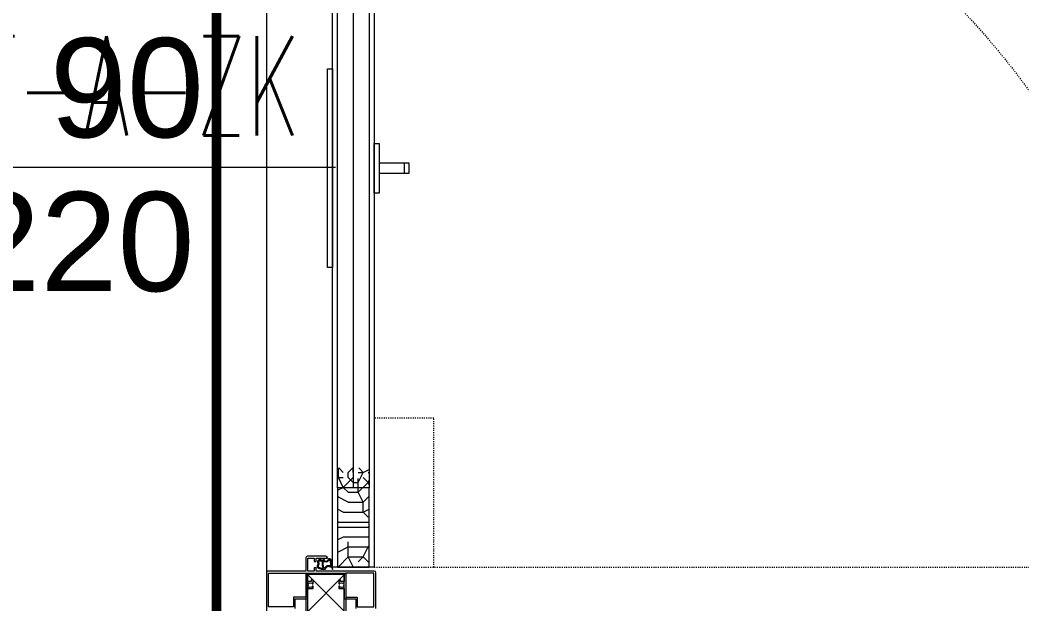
# Model space of a CAD drawing. Extents: x -1439 to 23780, y -1362 to 4476.
# Drawn here: x 1492.7 to 1593.6, y 501.9 to 560.7 of the extents above; entities that cross this region are included whole.
import ezdxf
from ezdxf.enums import TextEntityAlignment as Align

# ---------------------------------------------------------------- set-up
doc = ezdxf.new("R2010")
doc.units = 0
doc.header["$MEASUREMENT"] = 0
doc.linetypes.add('Audi$0$DOT2', pattern=[0.125, 0, -0.125])
doc.linetypes.add('Audi$0$HIDDEN2', pattern=[4.7624999999999975, 3.174999999999998, -1.587499999999999])
doc.layers.get('0').update_dxf_attribs({"color": 9, "lineweight": 9})
for name, color, linetype, lineweight in [('Audi$0$06C', 8, 'Continuous', 9), ('Audi$0$09', 8, 'Continuous', 9), ('Audi$0$10', 8, 'Continuous', 9), ('Audi$0$12', 8, 'Continuous', 9), ('Audi$0$20', 8, 'Audi$0$DOT2', 9), ('Audi$0$21', 8, 'Continuous', 9), ('Audi$0$22', 8, 'Continuous', 9), ('Audi$0$33', 8, 'Audi$0$BATTING', 9), ('Audi$0$35', 8, 'Continuous', 9), ('E-YAZI', 7, 'Continuous', 30)]:
    doc.layers.add(name, color=color, linetype=linetype, lineweight=lineweight)
doc.styles.add('Audi$0$Arial', font='arial.ttf', dxfattribs={"height": 2.5})
doc.styles.add('E-YAZI', font='txttw.shx')
doc.linetypes.add('Audi$0$BATTING', pattern='A,0.0001,-0.1,[134,ltypeshp.shx,S=0.1,R=0,X=-0.1,Y=0],-0.2,[134,ltypeshp.shx,S=0.1,R=180,X=0.1,Y=0],-0.1', length=0.4001000000000002)

# ---------------------------------------------------------------- blocks, each defined once
blk = doc.blocks.new('Audi$0$0_doorno')
blk.add_lwpolyline([(4.499999999999829, 5.684e-13), (12.49999999999983, 5.684e-13)])
blk.add_ellipse((-0.8905500000001325, 5.684e-13), major_axis=(-5.390550000000001, 0), ratio=0.6666666666666666)
at = {"style": 'Audi$0$Arial'}
blk.add_attdef('YUKSEKLIK', text='', height=2, dxfattribs=at).set_placement((4.999999999999821, 12.30000000000063), align=Align.TOP_LEFT)
blk.add_attdef('KAPINO', text='', height=2, dxfattribs=at).set_placement((-1.705e-13, 5.684e-13), align=Align.MIDDLE)
blk.add_attdef('GENISLIK', text='', height=2, dxfattribs=at).set_placement((4.999999999999823, -3.789358799453337), align=Align.BOTTOM_LEFT)
blk = doc.blocks.new('Audi$0$p-korkasa_40x40')
at = {"layer": 'Audi$0$10'}
for points in [[(-2, -2), (-2, -2, 4.557571570274368), (-2, -2), (2, -2.000000000000454, 6.895317174706505), (2, -2.000000000000454), (2, -2.000000000000454), (2, 2.000000000000454), (-2, 2), (-2, -2)], [(-1.85000000000582, -1.85000000000582), (-1.85000000000582, 1.85000000000582), (1.85000000000582, 1.85000000000582), (1.85000000000582, -1.85000000000582), (-1.85000000000582, -1.85000000000582, -4.556434831823175), (-1.85000000000582, -1.85000000000582)]]:
    blk.add_lwpolyline(points, format="xyb", close=True, dxfattribs=at)
for points in [[(2, -2.000000000000454), (-2, 2)], [(2, 2.000000000000454), (-2, -1.96874570933869)]]:
    blk.add_lwpolyline(points, dxfattribs=at)
blk = doc.blocks.new('Audi$0$p-kapı')
at = {"layer": 'Audi$0$09'}
h = blk.add_hatch(dxfattribs=at)
h.set_pattern_fill('LOGEND', color=256, scale=10, style=0)
h.set_pattern_definition([(360, (-1595.241908694795, -1979.639528495034), (9.999999999999996, -10), [3, -7]), (360, (-1595.241908694795, -1980.139528495034), (9.999999999999996, -10), [3, -7]), (360, (-1594.741908694795, -1981.139528495034), (9.999999999999996, -10), [2, -8]), (360, (-1594.241908694796, -1982.139528495034), (9.999999999999996, -10), [1.5, -8.5]), (360, (-1594.241908694796, -1983.139528495034), (9.999999999999996, -10), [1, -9]), (360, (-1596.741908694796, -1984.139528495034), (9.999999999999996, -10), [0.5, -2.5, 0.5, -6.5]), (360, (-1595.241908694795, -1984.639528495034), (9.999999999999996, -10), [0.5, -4, 1.5, -4]), (360, (-1593.241908694795, -1985.139528495034), (9.999999999999996, -10), [0.5, -0.5, 0.5, -8.5]), (360, (-1593.741908694795, -1985.639528495034), (9.999999999999996, -10), [0.5, -9.5]), (360, (-1594.241908694796, -1986.639528495034), (9.999999999999996, -10), [1.5, -8.5]), (360, (-1594.241908694796, -1987.639528495034), (9.999999999999996, -10), [2, -8]), (360, (-1594.741908694795, -1988.639528495034), (9.999999999999996, -10), [2.5, -3, 0.5, -4]), (270, (-1598.741908694796, -1982.639528495034), (-10, -9.999999999999996), [0.5, -1, 2.5, -6]), (270, (-1598.241908694796, -1983.639528495034), (-10, -9.999999999999996), [0.5, -0.5, 1.5, -7.5]), (270, (-1597.741908694796, -1987.639528495034), (-10, -9.999999999999996), [1, -9]), (270, (-1597.241908694796, -1983.639528495034), (-10, -9.999999999999996), [2, -3, 0.5, -4.5]), (270, (-1596.741908694796, -1989.139528495034), (-10, -9.999999999999996), [0.5, -9.5]), (270, (-1596.241908694796, -1984.139528495034), (-10, -9.999999999999996), [1.5, -8.5]), (270, (-1595.241908694795, -1984.639528495034), (-10, -9.999999999999996), [1, -9]), (270, (-1594.241908694796, -1984.639528495034), (-10, -9.999999999999996), [0.5, -1.5, 1.5, -6.5]), (270, (-1593.741908694795, -1985.139528495034), (-10, -9.999999999999996), [0.5, -9.5]), (270, (-1593.241908694795, -1983.139528495034), (-10, -9.999999999999996), [1.399999999999999, -8.6]), (270, (-1592.741908694796, -1981.139528495034), (-10, -9.999999999999996), [1, -9]), (270, (-1591.741908694795, -1985.139528495034), (-10, -9.999999999999996), [0.5, -9.5]), (270, (-1590.741908694796, -1984.639528495034), (-10, -9.999999999999996), [1.5, -8.5]), (270, (-1589.741908694796, -1984.639528495034), (-10, -9.999999999999996), [1.5, -8.5]), (314.9999999999999, (-1591.241908694796, -1980.639528495034), (-3.3e-15, -10.00000000019025), [0.7071000000000001, -0.7071000000000001, 0.7071000000000001, -12.02083562]), (314.9999999999999, (-1593.241908694795, -1983.139528495034), (-3.3e-15, -10.00000000019025), [1.414199999999999, -12.72793562]), (314.9999999999999, (-1597.241908694796, -1988.139528495034), (-3.3e-15, -10.00000000019025), [1.414199999999999, -12.72793562]), (314.9999999999999, (-1595.241908694795, -1985.639528495034), (-3.3e-15, -10.00000000019025), [1.414199999999999, -12.72793562]), (314.9999999999999, (-1594.741908694795, -1983.639528495034), (-3.3e-15, -10.00000000019025), [1.414199999999999, -12.72793562]), (314.9999999999999, (-1591.741908694795, -1981.639528495034), (-3.3e-15, -10.00000000019025), [1.414199999999999, -12.72793562]), (314.9999999999999, (-1592.741908694796, -1982.139528495034), (-3.3e-15, -10.00000000019025), [2.121319999999998, -12.02081562]), (314.9999999999999, (-1595.741908694796, -1986.639528495034), (-3.3e-15, -10.00000000019025), [0.7071000000000001, -13.43503562]), (314.9999999999999, (-1596.241908694796, -1987.639528495034), (-3.3e-15, -10.00000000019025), [0.7071000000000001, -13.43503562]), (314.9999999999999, (-1592.241908694796, -1987.639528495034), (-3.3e-15, -10.00000000019025), [0.7071000000000001, -13.43503562]), (314.9999999999999, (-1596.241908694796, -1982.639528495034), (-3.3e-15, -10.00000000019025), [0.7071000000000001, -13.43503562]), (314.9999999999999, (-1590.741908694796, -1986.139528495034), (-3.3e-15, -10.00000000019025), [0.7071000000000001, -13.43503562]), (314.9999999999999, (-1594.241908694796, -1985.139528495034), (-3.3e-15, -10.00000000019025), [0.7071000000000001, -13.43503562]), (314.9999999999999, (-1593.241908694795, -1986.139528495034), (-3.3e-15, -10.00000000019025), [0.7071000000000001, -13.43503562]), (225, (-1593.741908694795, -1984.139528495034), (-10.00000000019025, 3.3e-15), [0.7071000000000001, -0.7071000000000001, 2.121319999999998, -10.60661562]), (225, (-1592.241908694796, -1984.139528495034), (-10.00000000019025, 3.3e-15), [0.7071000000000001, -13.43503562]), (225, (-1592.241908694796, -1980.639528495034), (-10.00000000019025, 3.3e-15), [0.7071000000000001, -13.43503562]), (225, (-1594.241908694796, -1983.139528495034), (-10.00000000019025, 3.3e-15), [0.7071000000000001, -13.43503562]), (225, (-1592.741908694796, -1985.139528495034), (-10.00000000019025, 3.3e-15), [0.7071000000000001, -13.43503562]), (225, (-1595.241908694795, -1982.639528495034), (-10.00000000019025, 3.3e-15), [0.7071000000000001, -13.43503562]), (225, (-1591.241908694796, -1982.639528495034), (-10.00000000019025, 3.3e-15), [0.7071000000000001, -13.43503562]), (225, (-1598.241908694796, -1979.639528495034), (-10.00000000019025, 3.3e-15), [0.7071000000000001, -13.43503562]), (225, (-1597.741908694796, -1980.139528495034), (-10.00000000019025, 3.3e-15), [1.414199999999999, -12.72793562]), (225, (-1597.241908694796, -1980.639528495034), (-10.00000000019025, 3.3e-15), [1.414199999999999, -12.72793562]), (225, (-1596.241908694796, -1980.639528495034), (-10.00000000019025, 3.3e-15), [1.414199999999999, -12.72793562]), (225, (-1595.741908694796, -1981.639528495034), (-10.00000000019025, 3.3e-15), [1.414199999999999, -12.72793562]), (225, (-1591.741908694795, -1985.639528495034), (-10.00000000019025, 3.3e-15), [1.414199999999999, -12.72793562]), (225, (-1589.741908694796, -1980.639528495034), (-10.00000000019025, 3.3e-15), [1.414199999999999, -12.72793562]), (225, (-1589.241908694796, -1988.639528495034), (-10.00000000019025, 3.3e-15), [1.414199999999999, -12.72793562]), (225, (-1589.241908694796, -1987.639528495034), (-10.00000000019025, 3.3e-15), [1.414199999999999, -12.72793562]), (225, (-1590.241908694796, -1987.139528495034), (-10.00000000019025, 3.3e-15), [1.414199999999999, -12.72793562]), (225, (-1597.241908694796, -1987.139528495034), (-10.00000000019025, 3.3e-15), [2.121319999999998, -12.02081562]), (225, (-1590.741908694796, -1986.139528495034), (-10.00000000019025, 3.3e-15), [2.121319999999998, -12.02081562]), (333.4349487999999, (-1596.241908694796, -1989.139528495034), (10.00000000000094, -4.0006493e-09), [1.117999999999998, -21.24267976999997]), (333.4349487999999, (-1596.241908694796, -1984.139528495034), (10.00000000000094, -4.0006493e-09), [1.117999999999998, -21.24267976999997]), (333.4349487999999, (-1595.241908694795, -1987.139528495034), (10.00000000000094, -4.0006493e-09), [1.117999999999998, -21.24267976999997]), (333.4349487999999, (-1592.241908694796, -1980.139528495034), (10.00000000000094, -4.0006493e-09), [1.117999999999998, -21.24267976999997]), (333.4349487999999, (-1592.741908694796, -1981.139528495034), (10.00000000000094, -4.0006493e-09), [1.117999999999998, -21.24267976999997]), (333.4349487999999, (-1595.741908694796, -1983.139528495034), (10.00000000000094, -4.0006493e-09), [1.117999999999998, -21.24267976999997]), (333.4349487999999, (-1595.741908694796, -1988.139528495034), (10.00000000000094, -4.0006493e-09), [1.117999999999998, -21.24267976999997]), (333.4349487999999, (-1592.741908694796, -1985.139528495034), (10.00000000000094, -4.0006493e-09), [2.235999999999997, -20.12467976999998]), (296.5650511799998, (-1592.741908694796, -1986.639528495034), (5.099821e-10, -10.00000000000094), [1.117999999999975, -21.24267976999962]), (296.5650511799998, (-1591.241908694796, -1983.639528495034), (5.099821e-10, -10.00000000000094), [1.117999999999975, -21.24267976999962]), (296.5650511799998, (-1596.241908694796, -1985.639528495034), (5.099821e-10, -10.00000000000094), [1.117999999999975, -21.24267976999962]), (296.5650511799998, (-1598.241908694796, -1986.139528495034), (5.099821e-10, -10.00000000000094), [1.117999999999975, -21.24267976999962]), (296.5650511799998, (-1592.241908694796, -1984.139528495034), (5.099821e-10, -10.00000000000094), [1.117999999999975, -21.24267976999962]), (296.5650511799998, (-1593.241908694795, -1984.139528495034), (5.099821e-10, -10.00000000000094), [1.117999999999975, -21.24267976999962]), (296.5650511799998, (-1597.241908694796, -1985.639528495034), (5.099821e-10, -10.00000000000094), [2.235999999999953, -20.12467976999963]), (296.5650511799998, (-1589.741908694796, -1982.139528495034), (5.099821e-10, -10.00000000000094), [2.235999999999953, -20.12467976999963]), (296.5650511799998, (-1590.741908694796, -1982.639528495034), (5.099821e-10, -10.00000000000094), [2.235999999999953, -20.12467976999963]), (243.4349487999999, (-1598.741908694796, -1981.139528495034), (-4.0006526e-09, -10.00000000000094), [1.11799999999998, -21.24267976999968]), (243.4349487999999, (-1598.741908694796, -1986.639528495034), (-4.0006526e-09, -10.00000000000094), [1.11799999999998, -21.24267976999968]), (243.4349487999999, (-1596.741908694796, -1979.639528495034), (-4.0006526e-09, -10.00000000000094), [1.11799999999998, -21.24267976999968]), (243.4349487999999, (-1597.741908694796, -1988.639528495034), (-4.0006526e-09, -10.00000000000094), [1.11799999999998, -21.24267976999968]), (243.4349487999999, (-1596.741908694796, -1982.639528495034), (-4.0006526e-09, -10.00000000000094), [1.11799999999998, -21.24267976999968]), (243.4349487999999, (-1594.741908694795, -1983.639528495034), (-4.0006526e-09, -10.00000000000094), [1.11799999999998, -21.24267976999968]), (243.4349487999999, (-1593.741908694795, -1985.639528495034), (-4.0006526e-09, -10.00000000000094), [1.11799999999998, -21.24267976999968]), (243.4349487999999, (-1598.241908694796, -1981.639528495034), (3.2114650989e-06, -10.00000160773382), [1.11799999999998, -21.24267976999968]), (243.4349487999999, (-1595.741908694796, -1983.139528495034), (-4.0006526e-09, -10.00000000000094), [1.11799999999998, -21.24267976999968]), (243.4349487999999, (-1592.741908694796, -1982.139528495034), (-4.0006526e-09, -10.00000000000094), [1.11799999999998, -21.24267976999968]), (243.4349487999999, (-1591.741908694795, -1983.139528495034), (-4.0006526e-09, -10.00000000000094), [1.11799999999998, -21.24267976999968]), (243.4349487999999, (-1589.741908694796, -1986.139528495034), (-4.0006526e-09, -10.00000000000094), [1.11799999999998, -21.24267976999968]), (243.4349487999999, (-1597.241908694796, -1989.139528495034), (-4.0006526e-09, -10.00000000000094), [1.11799999999998, -21.24267976999968]), (243.4349487999999, (-1598.741908694796, -1988.639528495034), (-4.0006526e-09, -10.00000000000094), [2.23599999999996, -20.12467976999968]), (243.4349487999999, (-1597.241908694796, -1981.639528495034), (-4.0006526e-09, -10.00000000000094), [2.23599999999996, -20.12467976999968]), (206.5650511799999, (-1598.741908694796, -1980.139528495034), (-10.00000000000094, -5.099854e-10), [1.117999999999998, -21.24267976999997]), (206.5650511799999, (-1590.241908694796, -1979.639528495034), (-10.00000000000094, -5.099854e-10), [1.117999999999998, -21.24267976999997]), (206.5650511799999, (-1590.741908694796, -1984.639528495034), (-10.00000000000094, -5.099854e-10), [1.117999999999998, -21.24267976999997]), (206.5650511799999, (-1594.741908694795, -1981.139528495034), (-10.00000000000094, -5.099854e-10), [1.117999999999998, -21.24267976999997]), (206.5650511799999, (-1595.241908694795, -1980.139528495034), (-10.00000000000094, -5.099854e-10), [1.117999999999998, -21.24267976999997]), (206.5650511799999, (-1594.241908694796, -1982.139528495034), (-10.00000000000094, -5.099854e-10), [1.117999999999998, -21.24267976999997]), (206.5650511799999, (-1591.241908694796, -1988.139528495034), (-10.00000000000094, -5.099854e-10), [1.117999999999998, -21.24267976999997]), (206.5650511799999, (-1590.241908694796, -1988.639528495034), (-10.00000000000094, -5.099854e-10), [2.235999999999996, -20.12467976999998])])
h.paths.add_polyline_path([(1.170000000001889, -4.599999999998543), (1.170000000001889, -14.60028270519979), (4.370000000002618, -14.60028270519979), (4.370000000002618, -4.599999999998543)])
at = {"layer": 'Audi$0$10'}
h = blk.add_hatch(color=256, dxfattribs=at)
edge = h.paths.add_edge_path()
edge.add_spline(control_points=[(-0.5369756097570644, -5.487583130314305), (-0.5906374453152239, -5.448109474127703), (-0.6878822009421129, -5.376576213864607), (-0.7823709486983716, -5.26979727714206), (-0.8899654388224005, -5.183654342275985), (-0.8351330276491353, -5.074845487528363), (-0.7993581297414494, -4.972602756468404), (-0.8236312188018928, -4.864064488465372), (-0.8909774078929331, -4.779597429209387), (-0.8936748011838059, -4.686491515603847), (-0.8901922852564894, -4.571903196243511), (-0.728764212148235, -4.500753839522076), (-0.5556085026000801, -4.416274023991716), (-0.3208874964548158, -4.395586009384714), (-0.1643808494300174, -4.42080311450263), (-0.0170845106040361, -4.413859327672981), (-0.0044594722057809, -4.527684065302309), (0.0795073431909259, -4.599534732878963), (0.1646003593887144, -4.71296180869831), (0.2895508234578301, -4.690704634194842), (0.4061617531915547, -4.673187978973147), (0.5518175704273744, -4.632420690963042), (0.5995418682032323, -4.505562638551054), (0.6480338603832934, -4.328156698684324), (0.6698076058928564, -4.376234219475009), (0.6769063150313741, -4.400546785698677)], knot_values=[0, 0, 0, 0, 1.972481329933421, 3.574485720078666, 4.459231721842631, 5.627326994262999, 6.631388320856649, 7.787072978740821, 8.75015276194368, 9.776376719050775, 10.52172028727109, 11.98318526219924, 14.34903833668033, 16.62296311174929, 18.66660599276623, 19.53265988375316, 20.30320742306432, 21.53106540985929, 22.8950020509257, 24.14050273090668, 24.94140504827469, 26.57643914558082, 28.1214307914516, 29.40842415818681, 30.06904306217089, 30.06904306217089, 30.06904306217089, 30.06904306217089], degree=3, periodic=0)
edge.add_arc((0.6577079170856451, -4.406152275536441), 0.0200000000000125, 350.303872262608, 376.27658788719623, ccw=False)
edge.add_line((0.6774222141648352, -4.409520730769144), (0.514778214589569, -5.361414672272076))
edge.add_spline(control_points=[(0.5147782145904785, -5.361414672275714), (0.4684569597193331, -5.388787999763736), (0.4029367876937613, -5.443303916799778), (0.299123291955766, -5.449055911398318), (0.2368332224687037, -5.433057827853191), (0.2434630590905726, -5.433695241110398), (0.2195726180252677, -5.362300950851932), (0.2195726180252677, -5.362300950851932)], knot_values=[0, 0, 0, 0, 0.2230052084876708, 0.4469780816912642, 0.8022655540997069, 1.018676818468204, 1.060393501096338, 1.060393501096338, 1.060393501096338, 1.060393501096338], degree=3, periodic=0)
edge.add_arc((-0.0149015127535677, -5.415764181387202), 0.2404920685283454, 372.8446095959982, 501.1423613045367)
edge.add_spline(control_points=[(-0.2021744220619439, -5.264882464594847), (-0.1844337589864153, -5.291202170345058), (-0.1854437276160752, -5.349255018729309), (-0.1315036820815294, -5.445958331976726), (-0.2492554579002899, -5.444384058457217), (-0.2605854891371564, -5.251315691763012), (-0.4150242235737096, -5.31380163356516), (-0.6628840222583677, -5.301241093380665), (-0.5288317618396832, -5.417381600585939), (-0.5347583595721517, -5.468470008810981), (-0.5369756097570644, -5.487583130314305)], knot_values=[1.684532790128255, 1.684532790128255, 1.684532790128255, 1.684532790128255, 1.827512949640418, 2.001131811412198, 2.034132841388928, 2.383878172112238, 2.570749579948123, 2.81730155771981, 2.995364809708569, 3.101801527567439, 3.101801527567439, 3.101801527567439, 3.101801527567439], degree=3, periodic=0)
edge = h.paths.add_edge_path(flags=16)
edge.add_spline(control_points=[(0.4883339317893844, -4.707549555794683), (0.4716886541282295, -4.72382829525304), (0.4523573484184455, -4.740081949203158), (0.4147011533677869, -4.762876765031251), (0.4001201892897372, -4.769903305110347), (0.3915949691217975, -4.773773023873216)], knot_values=[4.696285649924368, 4.696285649924368, 4.696285649924368, 4.696285649924368, 4.79612257682362, 4.79612257682362, 4.854419796380462, 4.854419796380462, 4.854419796380462, 4.854419796380462], degree=3, periodic=0)
edge.add_spline(control_points=[(0.3915949691217975, -4.773773023873216), (0.3885683923836041, -4.773607827773957), (0.3855311636252736, -4.773655683078687), (0.3757315162838495, -4.774002489109988), (0.3681160688320233, -4.774514404918591), (0.3516475183459988, -4.775929850264217), (0.3429637488879962, -4.776802903492352), (0.3252907630521804, -4.778838108541092), (0.316594720883586, -4.779977599690028), (0.291213085376512, -4.783661981935438), (0.2728923982976994, -4.786533683887681), (0.2312442128131806, -4.78980612817395), (0.2079686403376399, -4.790495247798387), (0.1708219201973407, -4.78445179665141), (0.157941705580015, -4.781219668708216), (0.126446850845241, -4.770230560083289), (0.1093897561368067, -4.760862773509868), (0.0793808313101181, -4.740266044478628), (0.0663699295146216, -4.728753008399507), (0.0429483607986185, -4.705703304971394), (0.0327881743869512, -4.6945441887583), (0.0148434022485162, -4.673768951717647), (0.0068756339605898, -4.663993070942523), (-0.0090410068587516, -4.644832979894998), (-0.0171964423425379, -4.635036743347882), (-0.0399044250698353, -4.605598142516099), (-0.0547606956715754, -4.584164799889547), (-0.0673612565879012, -4.558587210129186)], knot_values=[3.795205768767631, 3.795205768767631, 3.795205768767631, 3.795205768767631, 3.825435281411388, 3.825435281411388, 3.876175829762433, 3.876175829762433, 3.923120005564896, 3.923120005564896, 3.970064181367359, 3.970064181367359, 4.056079576782028, 4.056079576782028, 4.1420949721967, 4.1420949721967, 4.181856208153813, 4.181856208153813, 4.244411595576305, 4.244411595576305, 4.309456277789172, 4.309456277789172, 4.374500960002043, 4.374500960002043, 4.436400391423946, 4.436400391423946, 4.498299822845847, 4.498299822845847, 4.605733337985941, 4.605733337985941, 4.605733337985941, 4.605733337985941], degree=3, periodic=0)
edge.add_arc((-0.1355372299003648, -4.592173467186512), 0.0759999999999773, 386.2267322776729, 512.7778100074727)
edge.add_arc((0.7681294868853002, -4.977224969225062), 1.058097748058568, 156.6238447574831, 191.1623001326106)
edge.add_arc((-0.2503260998964834, -5.178210484511509), 0.0200000000000284, 191.0999284626219, 300.1954139159717)
edge.add_arc((-0.0254490172264923, -5.461997083402821), 0.3422998841750275, 24.48805169599501, 128.8712679559413, ccw=False)
edge.add_arc((0.3533265005826252, -5.298020562389866), 0.0708012071070941, 198.181550441474, 359.8422720900505)
edge.add_line((0.4241274394116772, -5.298215468756097), (0.5220320556400111, -4.725216702885518))
edge.add_arc((0.5023177585608211, -4.721848247652815), 0.019999999999999, 350.303872269459, 494.3621609343977)
edge = h.paths.add_edge_path(flags=16)
edge.add_spline(control_points=[(-0.3815073000114353, -4.472222122116363), (-0.3834389916773944, -4.472755469825642), (-0.3853727186760807, -4.473293892668153), (-0.4205788632025361, -4.483177059635636), (-0.4544610585180635, -4.493986634843166), (-0.4889215080875148, -4.505812684583361), (-0.4900629374460549, -4.506205374447745), (-0.4912037800822874, -4.506598829961148)], knot_values=[2.606882164150666, 2.606882164150666, 2.606882164150666, 2.606882164150666, 2.618308665253161, 2.618308665253161, 2.814704777591772, 2.814704777591772, 2.821436412206805, 2.821436412206805, 2.821436412206805, 2.821436412206805], degree=3, periodic=0)
edge.add_spline(control_points=[(-0.4912037800822874, -4.506598829961148), (-0.5233471352403285, -4.517684478290902), (-0.5550247264036443, -4.529377925202424), (-0.5877413626330963, -4.542037063278256), (-0.5892461558505602, -4.542620780113793), (-0.5907511911427719, -4.543206048052525)], knot_values=[2.408074102405524, 2.408074102405524, 2.408074102405524, 2.408074102405524, 2.597738580129102, 2.597738580129102, 2.606882164150666, 2.606882164150666, 2.606882164150666, 2.606882164150666], degree=3, periodic=0)
edge.add_spline(control_points=[(-0.5907511911427719, -4.543206048052525), (-0.6054095705112559, -4.548906299380178), (-0.6200909125836916, -4.554753686526963), (-0.6513064689206658, -4.567462292994605), (-0.6679456813908474, -4.574394172494065), (-0.6975867124383514, -4.586989977215123), (-0.7102365350583569, -4.592390315156078), (-0.7229134244116722, -4.597943268978269)], knot_values=[2.149006277224146, 2.149006277224146, 2.149006277224146, 2.149006277224146, 2.238060749371884, 2.238060749371884, 2.336258805541189, 2.336258805541189, 2.408074102405524, 2.408074102405524, 2.408074102405524, 2.408074102405524], degree=3, periodic=0)
edge.add_spline(control_points=[(-0.7229134244116722, -4.597943268978269), (-0.7275705286083394, -4.599983255589904), (-0.7322312857468205, -4.602043839309772), (-0.7455618066960596, -4.608008490373322), (-0.7536017658676429, -4.611828990477079), (-0.7677693781188282, -4.618944767549691), (-0.7739268021578029, -4.622241907200078), (-0.7842826841624629, -4.628234270370738), (-0.7883197533083149, -4.630736095932662), (-0.7920567741166451, -4.633701593120347)], knot_values=[1.977607441624772, 1.977607441624772, 1.977607441624772, 1.977607441624772, 2.003990200929743, 2.003990200929743, 2.053089229014396, 2.053089229014396, 2.101047753119271, 2.101047753119271, 2.149006277224144, 2.149006277224144, 2.149006277224144, 2.149006277224144], degree=3, periodic=0)
edge.add_arc((-0.7796246261059423, -4.649368172060348), 0.0200000000000304, 128.4336106568367, 179.4444368482111)
edge.add_spline(control_points=[(-0.7994840715909959, -4.647001227844157), (-0.7996182607275844, -4.648127119100536), (-0.7997274019762699, -4.649270390116727), (-0.8002259230997879, -4.655377579787455), (-0.8004687433967774, -4.661489339101533), (-0.8008469303676973, -4.678717195005447), (-0.8008342107059434, -4.690569281578063), (-0.8005320933662003, -4.700638614369379)], knot_values=[1.69878072459484, 1.69878072459484, 1.69878072459484, 1.69878072459484, 1.709176364630534, 1.709176364630534, 1.751194216338215, 1.751194216338215, 1.814824352558606, 1.814824352558606, 1.814824352558606, 1.814824352558606], degree=3, periodic=0)
edge.add_spline(control_points=[(-0.8005320933662003, -4.700638614369379), (-0.8005291922345351, -4.700735306796559), (-0.8005262644182947, -4.700831834830751), (-0.8002453347398841, -4.709994188720882), (-0.7996581484585477, -4.717831906731587), (-0.7983876424550544, -4.727805052178155), (-0.7979033033734595, -4.730831703876901), (-0.7967892664892136, -4.736400009627687), (-0.7963274052344786, -4.738312488167137), (-0.7950642314099241, -4.742959291426813), (-0.7941042474449205, -4.745736805889464), (-0.7922515160280456, -4.749893213578616), (-0.7915139412471035, -4.751386409348922), (-0.7898580297332956, -4.754580855151289), (-0.7890619376630639, -4.756077201753212), (-0.7868423479412741, -4.760092619239003), (-0.785815735354845, -4.761863285893921), (-0.7847239510629151, -4.763692432650714)], knot_values=[1.498288754767149, 1.498288754767149, 1.498288754767149, 1.498288754767149, 1.498899773643438, 1.498899773643438, 1.55638679152604, 1.55638679152604, 1.58513030046734, 1.58513030046734, 1.61387380940864, 1.61387380940864, 1.646408564364206, 1.646408564364206, 1.665384561853024, 1.665384561853024, 1.684360559341839, 1.684360559341839, 1.69878072459484, 1.69878072459484, 1.69878072459484, 1.69878072459484], degree=3, periodic=0)
edge.add_line((-0.7847239510629151, -4.763692432650714), (-0.7586869314282012, -4.807314172154292))
edge.add_line((-0.7586869314254728, -4.807314172154292), (-0.7255136902876984, -4.892826685434557))
edge.add_line((-0.7255136902895174, -4.892826685434557), (-0.7173155414820941, -4.968486310488515))
edge.add_line((-0.7173155414820941, -4.968486310492153), (-0.7384525110683171, -5.073848124018696))
edge.add_spline(control_points=[(-0.7384525110719551, -5.073848124025972), (-0.7417319309315645, -5.082875379535834), (-0.7452146564100987, -5.091635143231542), (-0.7561384565451591, -5.117976489476859), (-0.7633910574986658, -5.133729595487238), (-0.7682081721068243, -5.146175721485631)], knot_values=[0.9322138717899155, 0.9322138717899155, 0.9322138717899155, 0.9322138717899155, 0.9728151593248144, 0.9728151593248144, 1.059280169269481, 1.059280169269481, 1.059280169269481, 1.059280169269481], degree=3, periodic=0)
edge.add_arc((-0.7495564365199244, -5.153394638276949), 0.0199999999999873, 155.8711632790235, 228.8123973927473)
edge.add_spline(control_points=[(-0.7630056632260676, -5.168197283346669), (-0.7554750532144681, -5.175039363311952), (-0.7451898386098037, -5.183923097909428), (-0.7354561730571731, -5.192862009229427), (-0.7354408858154784, -5.192876049142794), (-0.735425599890732, -5.192890088728745)], knot_values=[0.6191493752113117, 0.6191493752113117, 0.6191493752113117, 0.6191493752113117, 0.6800377646677511, 0.6800377646677511, 0.6801335518299229, 0.6801335518299229, 0.6801335518299229, 0.6801335518299229], degree=3, periodic=0)
edge.add_line((-0.735425599890732, -5.192890088728745), (-0.7085877083327432, -5.218385404619767))
edge.add_arc((-0.6554298056871632, -5.164069316888342), 0.0760000000000115, 225.6174196060796, 248.1751496806524)
edge.add_line((-0.6836843639466679, -5.234621991803579), (-0.6090193983354766, -5.237696418160338))
edge.add_line((-0.6090193983327481, -5.237696418160338), (-0.5257167661893618, -5.233455986635817))
edge.add_line((-0.5257167661911808, -5.233455986635817), (-0.4458209923805044, -5.229388977597409))
edge.add_line((-0.445820992379595, -5.229388977597409), (-0.3993508796656897, -5.227023466140963))
edge.add_line((-0.3993508796665992, -5.227023466140963), (-0.3993451848336917, -5.227020210622868))
edge.add_arc((-0.4095884813359591, -5.151713671220931), 0.0760000000000394, 277.7459111072929, 367.2281972781141)
edge.add_line((-0.3341924609158013, -5.142151239269876), (-0.3342328856770109, -5.142296967715083))
edge.add_line((-0.3342328856779204, -5.142296967715083), (-0.3466309443083446, -5.07546490272216))
edge.add_line((-0.3466309443065256, -5.07546490272216), (-0.355971261873492, -4.984500883256258))
edge.add_line((-0.35597126187713, -4.984500883256258), (-0.3547381997259436, -4.856020760558748))
edge.add_line((-0.3547381997232151, -4.856020760555111), (-0.3473031821049517, -4.788441025990323))
edge.add_line((-0.3473031821085897, -4.788441025993961), (-0.3161650954198194, -4.647602403383644))
edge.add_arc((0.6255815801705467, -4.929675160965414), 0.9830828253785207, 158.9158621440237, 163.3259459756231, ccw=False)
edge.add_arc((-0.361280229568365, -4.545481016604751), 0.0760000000000061, 336.3054641239717, 465.4350394577134)
at = {"layer": 'Audi$0$06C'}
blk.add_line((7.870046077259757, -45.30000001471488), (7.870046077259757, -44.3000000147149), dxfattribs=at)
for points in [[(5.370046077259756, -42.3000000147149), (4.870046077259757, -42.3000000147149), (4.870046077259757, -47.3000000147149), (5.370046077259756, -47.3000000147149)], [(8.370046077259758, -45.30000001471488), (5.370046077259756, -45.30000001471488), (5.370046077259756, -44.3000000147149), (8.370046077259758, -44.3000000147149)]]:
    blk.add_lwpolyline(points, close=True, dxfattribs=at)
at = {"layer": 'Audi$0$10'}
for p, q in [((0.5220320556400111, -4.725216702885518), (0.4238229449983919, -5.299997559632172)), ((0.6774222141648352, -4.409520730769144), (0.5147782145904785, -5.361414672275714)), ((-0.6520531316018606, -5.239887004390766), (-0.3993804007805011, -5.227024968880868))]:
    blk.add_line(p, q, dxfattribs=at)
for points in [[(-3.099999999998543, -0.4250000000029104), (-3.099999999998543, -1.400000000059662), (-1.86499999999796, -1.400000000059662, -0.4142135623730951), (-1.839999999996505, -1.425000000061118), (-1.839999999996505, -2.445454079315823), (-1.281196915806503, -2.445454079315823), (-1.281196915806503, -2.675454079311748), (-1.390486237687582, -2.675454079311748), (-1.354628344986849, -2.639596186614654, 0.0916730868048769), (-1.425339023106061, -2.568885508495439), (-1.461431334289954, -2.604977819675696, 0.2882609505077494), (-1.700962497321597, -2.604977819675696), (-1.73705480850549, -2.568885508495439, 0.091673086804877), (-1.807765486624703, -2.639596186614654), (-1.771673175440809, -2.675688497794908, 0.2882609505067066), (-1.771673175440809, -2.915219660826551), (-1.807765486624703, -2.951311972014082, 0.09167308680455198), (-1.73705480850549, -3.022022650133294), (-1.700962497321597, -2.985930338945763, 0.2882609505077494), (-1.461431334289954, -2.985930338945763), (-1.425339023106061, -3.022022650133294, 0.0916730868044047), (-1.354628344986849, -2.951311972014082), (-1.390486237687582, -2.915454079309712), (-1.281196915806503, -2.915454079309712), (-1.281196915806503, -3.320454079315823, -0.4142135623730951), (-1.30619691580432, -3.345454079310002), (-1.456196915805774, -3.345454079310002, -0.4142135623730951), (-1.481196915807231, -3.320454079315823), (-1.481196915807231, -3.145454079312912), (-1.839999999996505, -3.145454079312912), (-1.839999999996505, -3.849999999998543, 0.4142135623730951), (-1.689999999998688, -4), (1.690000000002328, -4, 0.4142135623730951), (1.840000000003783, -3.849999999998543), (1.840000000003783, -3.145454079312912), (1.481196915810869, -3.145454079312912), (1.481196915810869, -3.320454079315823, -0.4142135623730951), (1.456196915813051, -3.345454079310002), (1.306196915811596, -3.345454079310002, -0.4142135623730951), (1.281196915810139, -3.320454079315823), (1.281196915810139, -2.915454079309712), (1.390486237694856, -2.915454079309712), (1.354628344994123, -2.951311972014082, 0.0916730868044046), (1.4253390231097, -3.022022650133294), (1.46143133429723, -2.985930338945763, 0.2882609505077494), (1.700962497328873, -2.985930338945763), (1.737054808512764, -3.022022650133294, 0.09167308680455198), (1.807765486631979, -2.951311972014082), (1.771673175444448, -2.915219660826551, 0.2882609505067075), (1.771673175444448, -2.675688497794908), (1.807765486631979, -2.639596186614654, 0.0916730868048769), (1.737054808512764, -2.568885508495439), (1.700962497328873, -2.604977819675696, 0.2882609505077494), (1.46143133429723, -2.604977819675696), (1.425339023113338, -2.568885508495439, 0.091673086804877), (1.354628344994123, -2.639596186614654), (1.390486237694856, -2.675454079311748), (1.281196915810139, -2.675454079311748), (1.281196915810139, -2.445454079315823), (1.840000000003783, -2.445454079315823), (1.840000000003783, -1.425000000061118, -0.4142135623730951), (1.8650000000016, -1.400000000059662), (3.000000000003637, -1.400000000059662), (3.000000000003637, -0.4250000000029104, -0.4142135623730951)], [(5.020000000004074, -0.4250000000029104), (5.020000000004074, -4.050000000002908, -0.4142135623730951), (4.870000000002619, -4.199999999997087), (-0.999999999996362, -4.199999999997087), (-0.999999999996362, -4.525000000001455, -0.4142135623730951), (-1.024999999997815, -4.550000000002909), (-1.154999999998834, -4.550000000002909, -0.4142135623730951), (-1.179999999996653, -4.525000000001455), (-1.179999999996653, -4.199999999997087), (-1.839999999996505, -4.199999999997087), (-1.839999999996505, -5.519999999996796), (-1.179999999996653, -5.519999999996796), (-1.179999999996653, -5.194999999999708, -0.4142135623730951), (-1.154999999998834, -5.169999999998251), (-1.024999999997815, -5.169999999998251, -0.4142135623730951), (-0.999999999996362, -5.194999999999708), (-0.999999999996362, -5.519999999996796), (0.1400000000030559, -5.519999999996796), (0.1400000000030559, -5.550000000002909, -0.4142135623730951), (-0.0099999999983993, -5.699999999997088), (-1.869999999998981, -5.699999999997088, -0.4142135623730951), (-2.019999999996798, -5.550000000002909), (-2.019999999996798, -4.199999999997087), (-5.829999999998107, -4.199999999997087, -0.4142135623730951), (-5.979999999995925, -4.050000000002908), (-5.979999999995925, -0.4250000000029104, -0.4142135623730951)]]:
    blk.add_lwpolyline(points, format="xyb", dxfattribs=at)
for points in [[(-5.779999999998834, -0.5999999999985448), (-5.779999999998834, -4), (-2, -4), (-2, -1.580000000059953), (-3.259999999998397, -1.580000000059953), (-3.259999999998397, -0.5999999999985448)], [(2.000000000003637, -1.580000000059953), (3.160000000007128, -1.580000000059953), (3.160000000007128, -0.5999999999985448), (4.820000000003347, -0.5999999999985448), (4.820000000003347, -4), (2.000000000003637, -4)], [(0.6702100840338971, -34.80029411766009), (0.1702100840338971, -34.80029411766009), (0.1702100840338971, -54.80029411766007), (0.6702100840338971, -54.80029411766007)]]:
    blk.add_lwpolyline(points, close=True, dxfattribs=at)
blk.add_lwpolyline([(-0.2852864468113694, -4.544508914594188), (-0.3161650954170909, -4.647602403383644), (-0.3473031821085897, -4.788441025993961), (-0.3547381997232151, -4.856020760562386), (-0.35597126187713, -4.984500883256258), (-0.3466309443065256, -5.07546490272216), (-0.3342328856779204, -5.142296967707807), (-0.3498928999542841, -5.19875022683118), (-0.3993451848327822, -5.227020210622868), (-0.445820992379595, -5.229388977597409), (-0.5257167661911808, -5.233455986635817), (-0.6090193983327481, -5.237696418160338), (-0.6836843639466679, -5.234621991803579), (-0.7085877083300148, -5.218385404623404), (-0.73542559989437, -5.192890088728745), (-0.7690206406296058, -5.1579929812724), (-0.7384525110683171, -5.073848124018696), (-0.7173155414820941, -4.968486310492153), (-0.7255136902895174, -4.892826685434557), (-0.7586869314254728, -4.807314172154292), (-0.7847239510629151, -4.763692432650714), (-0.8005320933662003, -4.700638614362106), (-0.7920567741202831, -4.633701593120347), (-0.7229134244116722, -4.597943268978269), (-0.5907511911464101, -4.543206048052525), (-0.4912037800822874, -4.506598829961148), (-0.3815073000114353, -4.472222122116363), (-0.3038095378688013, -4.495750547117495), (-0.3038095819792943, -4.495750496142136), (-0.2852864468113694, -4.544508914594188)], dxfattribs=at)
for centre, radius, start, end in [((-0.7796246261059423, -4.649368172060348), 0.02, 128.4336106363328, 173.20327499731), ((-0.361280229568365, -4.545481016604751), 0.076, 336.3054640785231, 105.4350394371128), ((0.6255815801705467, -4.929675160965414), 0.983082825378532, 158.9158621476075, 192.4906719201862), ((0.7681294868853002, -4.977224969225062), 1.058097748058572, 156.6238447583161, 191.1647034335445), ((-0.1355372299003648, -4.592173467186512), 0.076, 26.22673226566259, 152.7778100167051), ((0.5023177585608211, -4.721848247652815), 0.02, 350.3038722725713, 134.3621609305255), ((-0.7495564365199244, -5.153394638276949), 0.02, 158.8417053724818, 227.7426827470283), ((-0.6554298056871632, -5.164069316888342), 0.076, 225.617419607337, 270.7328797544679), ((-0.4095884813359591, -5.151713671220931), 0.076, 277.7459111072136, 5.782088052093817), ((-0.2503260998964834, -5.178210484511509), 0.02, 191.227074850636, 300.1954139160138), ((-0.0254490172264923, -5.461997083402821), 0.3422998841750354, 24.45469069919868, 128.8712679557805), ((-0.0149015127535677, -5.415764181387202), 0.2404920685283614, 12.84460959603832, 141.1423613046935), ((0.3533265005826252, -5.298020562389866), 0.0708012071070867, 197.4548495621878, 1.569542270734784)]:
    blk.add_arc(centre, radius, start, end, dxfattribs=at)
for points, knots in [([(-0.5369756097570644, -5.487583130314305), (-0.5906374453152239, -5.448109474127703), (-0.6878822009421129, -5.376576213864607), (-0.7823709486983716, -5.26979727714206), (-0.8899654388224005, -5.183654342275985), (-0.8351330276491353, -5.074845487528363), (-0.7993581297414494, -4.972602756468404), (-0.8236312188018928, -4.864064488465372), (-0.8909774078929331, -4.779597429209387), (-0.8936748011838059, -4.686491515603847), (-0.8901922852564894, -4.571903196243511), (-0.728764212148235, -4.500753839522076), (-0.5556085026000801, -4.416274023991716), (-0.3208874964548158, -4.395586009384714), (-0.1643808494300174, -4.42080311450263), (-0.0170845106040361, -4.413859327672981), (-0.0044594722057809, -4.527684065302309), (0.0795073431909259, -4.599534732878963), (0.1646003593887144, -4.71296180869831), (0.2895508234578301, -4.690704634194842), (0.4061617531915547, -4.673187978973147), (0.5518175704273744, -4.632420690963042), (0.6195418682036689, -4.505562638551054), (0.6480338603832934, -4.328156698684324), (0.6698076058928564, -4.376234219475009), (0.6769063150313741, -4.400546785698677)], [0, 0, 0, 0, 1.972481329933421, 3.574485720078666, 4.459231721842631, 5.627326994262999, 6.631388320856649, 7.787072978740821, 8.75015276194368, 9.776376719050775, 10.52172028727109, 11.98318526219924, 14.34903833668033, 16.62296311174929, 18.66660599276623, 19.53265988375316, 20.30320742306432, 21.53106540985929, 22.8950020509257, 24.14050273090668, 24.94140504827469, 26.57643914558082, 28.1214307914516, 29.40842415818681, 30.06904306217089, 30.06904306217089, 30.06904306217089, 30.06904306217089]), ([(-0.7682081721068243, -5.146175721485631), (-0.7633910574986658, -5.133729595487238), (-0.7561384565451591, -5.117976489476859), (-0.7432136414427079, -5.086809951688335), (-0.7377413171088847, -5.072719063602562), (-0.7283581326410058, -5.043427256146967), (-0.7242661277850857, -5.027782777055108), (-0.717914586468396, -4.9910093458966), (-0.7165164292564441, -4.969060021008771), (-0.7186985585321966, -4.926529184493118), (-0.7220867810865457, -4.905639070355392), (-0.7319183873587463, -4.867854555639496), (-0.7378786975896219, -4.850846082314092), (-0.7498877078542137, -4.823895453424483), (-0.7553039138510941, -4.81340084002295), (-0.7653394280714565, -4.795269491296494), (-0.7701119946723339, -4.787349884267313), (-0.7797062856225239, -4.771799181813547), (-0.7842275953080389, -4.764822918405116), (-0.7890619376667019, -4.756077201753212), (-0.7898580297332956, -4.754580855151289), (-0.7915139412471035, -4.751386409348922), (-0.7922515160280456, -4.749893213578616), (-0.7941042474449205, -4.745736805889464), (-0.7950642314099241, -4.742959291426813), (-0.7963274052344786, -4.738312488167137), (-0.7967892664892136, -4.736400009627687), (-0.7979033033734595, -4.730831703876901), (-0.7983876424550544, -4.727805052178155), (-0.7996581484585477, -4.717831906731587), (-0.8002453347398841, -4.709994188720882), (-0.8008339442421855, -4.690797040915638), (-0.8008491176260577, -4.678816832914888), (-0.8004687433967774, -4.661489339101533), (-0.8002259230997879, -4.655377579787455), (-0.7997274019762699, -4.649270390116727), (-0.7996182607275844, -4.648127119100536), (-0.7994840715909959, -4.647001227844157)], [0.9322138717899155, 0.9322138717899155, 0.9322138717899155, 0.9322138717899155, 1.018678881734585, 1.018678881734585, 1.082556095212454, 1.082556095212454, 1.146433308690327, 1.146433308690327, 1.225396899008182, 1.225396899008182, 1.304360489326034, 1.304360489326034, 1.372259955503497, 1.372259955503497, 1.415603443997421, 1.415603443997421, 1.458946932491345, 1.458946932491345, 1.512708920020149, 1.512708920020149, 1.531684917508965, 1.531684917508965, 1.550660914997782, 1.550660914997782, 1.583195669953349, 1.583195669953349, 1.611939178894649, 1.611939178894649, 1.640682687835949, 1.640682687835949, 1.698169705718551, 1.698169705718551, 1.76241086081523, 1.76241086081523, 1.804428712522914, 1.804428712522914, 1.814824352558608, 1.814824352558608, 1.814824352558608, 1.814824352558608]), ([(-0.7920567741166451, -4.633701593120347), (-0.7883197533083149, -4.630736095932662), (-0.7842826841624629, -4.628234270370738), (-0.7739268021578029, -4.622241907200078), (-0.7677693781188282, -4.618944767549691), (-0.7536017658676429, -4.611828990477079), (-0.7455618066960596, -4.608008490373322), (-0.7195482882671059, -4.596368918224468), (-0.7021864228372579, -4.588944600647662), (-0.6679456813908474, -4.574394172494065), (-0.6513064689206658, -4.567462292994605), (-0.6185666497913191, -4.554133122350322), (-0.6023965166750715, -4.547707622361483), (-0.5539169421463157, -4.528949287188877), (-0.5210979254807171, -4.516854905952641), (-0.4544610585180635, -4.493986634843166), (-0.4205788632025361, -4.483177059635636), (-0.3853727186760807, -4.473293892668153), (-0.3834389916773944, -4.472755469825642), (-0.3815073000114353, -4.472222122116363)], [1.977607441624772, 1.977607441624772, 1.977607441624772, 1.977607441624772, 2.025565965729647, 2.025565965729647, 2.073524489834522, 2.073524489834522, 2.122623517919175, 2.122623517919175, 2.220821574088481, 2.220821574088481, 2.319019630257786, 2.319019630257786, 2.41721768642709, 2.41721768642709, 2.613613798765703, 2.613613798765703, 2.810009911104313, 2.810009911104313, 2.821436412206809, 2.821436412206809, 2.821436412206809, 2.821436412206809]), ([(-0.0673612565879012, -4.558587210129186), (-0.0547606956715754, -4.584164799889547), (-0.0399044250698353, -4.605598142516099), (-0.0171964423425379, -4.635036743347882), (-0.0090410068587516, -4.644832979894998), (0.0068756339605898, -4.663993070942523), (0.0148434022485162, -4.673768951717647), (0.0327881743869512, -4.6945441887583), (0.0429483607986185, -4.705703304971394), (0.0663699295146216, -4.728753008399507), (0.0793808313101181, -4.740266044478628), (0.1093897561368067, -4.760862773509868), (0.126446850845241, -4.770230560083289), (0.157941705580015, -4.781219668708216), (0.1708219201973407, -4.78445179665141), (0.2079686403376399, -4.790495247798387), (0.2312442128131806, -4.78980612817395), (0.2728923982976994, -4.786533683887681), (0.291213085376512, -4.783661981935438), (0.316594720883586, -4.779977599690028), (0.3252907630521804, -4.778838108541092), (0.3429637488879962, -4.776802903492352), (0.3516475183459988, -4.775929850264217), (0.3681160688320233, -4.774514404918591), (0.3757315162838495, -4.774002489109988), (0.3855311636252736, -4.773655683078687), (0.3885683923836041, -4.773607827773957), (0.3915949691217975, -4.773773023873216)], [3.795205768767628, 3.795205768767628, 3.795205768767628, 3.795205768767628, 3.902639283907723, 3.902639283907723, 3.964538715329623, 3.964538715329623, 4.026438146751528, 4.026438146751528, 4.091482828964397, 4.091482828964397, 4.156527511177267, 4.156527511177267, 4.219082898599757, 4.219082898599757, 4.258844134556872, 4.258844134556872, 4.34485952997154, 4.34485952997154, 4.430874925386211, 4.430874925386211, 4.477819101188672, 4.477819101188672, 4.524763276991137, 4.524763276991137, 4.575503825342183, 4.575503825342183, 4.605733337985941, 4.605733337985941, 4.605733337985941, 4.605733337985941]), ([(0.3915949691217975, -4.773773023873216), (0.4001201892897372, -4.769903305110347), (0.4147011533677869, -4.762876765031251), (0.4523573484184455, -4.740081949203158), (0.4716886541282295, -4.72382829525304), (0.4883339317893844, -4.707549555794683)], [4.696285649924367, 4.696285649924367, 4.696285649924367, 4.696285649924367, 4.754582869481209, 4.754582869481209, 4.854419796380462, 4.854419796380462, 4.854419796380462, 4.854419796380462]), ([(-0.7085877083300148, -5.218385404623404), (-0.7171164821520506, -5.210038490338774), (-0.7260432657021739, -5.201506352270371), (-0.7451898386098037, -5.183923097909428), (-0.7554750532144681, -5.175039363311952), (-0.7630056632260676, -5.168197283346669)], [0.5601748397419227, 0.5601748397419227, 0.5601748397419227, 0.5601748397419227, 0.6192451623734839, 0.6192451623734839, 0.680133551829923, 0.680133551829923, 0.680133551829923, 0.680133551829923]), ([(-0.2021744220619439, -5.264882464594847), (-0.1844337589864153, -5.291202170345058), (-0.1854437276160752, -5.349255018729309), (-0.1315036820815294, -5.445958331976726), (-0.2492554579002899, -5.444384058457217), (-0.2605854891371564, -5.251315691763012), (-0.4150242235737096, -5.31380163356516), (-0.6628840222583677, -5.301241093380665), (-0.5288317618396832, -5.417381600585939), (-0.5347583595721517, -5.468470008810981), (-0.5369756097570644, -5.487583130314305)], [1.684532790128255, 1.684532790128255, 1.684532790128255, 1.684532790128255, 1.827512949640418, 2.001131811412198, 2.034132841388928, 2.383878172112238, 2.570749579948123, 2.81730155771981, 2.995364809708569, 3.101801527567439, 3.101801527567439, 3.101801527567439, 3.101801527567439]), ([(0.5147782145904785, -5.361414672275714), (0.4684569597193331, -5.388787999763736), (0.4029367876937613, -5.443303916799778), (0.299123291955766, -5.449055911398318), (0.2368332224687037, -5.433057827853191), (0.2434630590905726, -5.433695241110398), (0.2195726180252677, -5.362300950851932), (0.2195726180252677, -5.362300950851932)], [0, 0, 0, 0, 0.2230052084876708, 0.4469780816912642, 0.8022655540997069, 1.018676818468204, 1.060393501096338, 1.060393501096338, 1.060393501096338, 1.060393501096338])]:
    blk.add_open_spline(points, degree=3, knots=knots, dxfattribs=at)
at = {"layer": 'Audi$0$12', "ltscale": 20}
for points in [[(0.6700000000018917, -85.40000000000146), (4.870000000002619, -85.40029411766591), (4.870000000002619, -4.600294117648446), (0.6704201680659027, -4.600000029422517)], [(4.370000000002618, -12.60028424741904), (1.169998639968979, -12.60029411764844), (1.170000000001889, -4.599999999998543), (4.370000000002618, -4.600294117648446)], [(1.170000000001889, -75.40008858544023), (4.370000000002618, -75.40008858544023), (4.370000000002618, -12.60028270519979), (1.169998639968979, -12.60029276964633)]]:
    blk.add_lwpolyline(points, close=True, dxfattribs=at)
at = {"layer": 'Audi$0$20'}
for points in [[(4.870000000002619, -4.600294117648446), (86.47029411766925, -4.600294117648446)], [(4.870000000002619, -4.600294117648446), (10.87000000000262, -4.600294117648446), (10.87000000000262, -19.60029411764844), (4.870000000002619, -19.60029411764844), (4.870000000002619, -4.600294117648446)]]:
    blk.add_lwpolyline(points, dxfattribs=at)
blk.add_arc((4.870000000002619, -4.600294117648446), 81.60029411766662, 270.1053228038254, 0, dxfattribs=at)
at = {"layer": 'Audi$0$33', "ltscale": 0.2}
blk.add_lwpolyline([(2.769999319985799, -12.60028918253374), (2.770000000000436, -75.40008858544023)], dxfattribs=at)
at = {"layer": 'Audi$0$10', "rotation": 270}
blk.add_blockref('Audi$0$p-korkasa_40x40', (0, -2), dxfattribs=at)
blk = doc.blocks.new('Audi$0$p-zemin kat')
at = {"xscale": -1, "rotation": 180}
blk.add_blockref('Audi$0$p-kapı', (1523.500006243572, 501.0000000045017), dxfattribs=at)

msp = doc.modelspace()

# ---------------------------------------------------------------- linework, layer by layer
at = {"layer": 'Audi$0$21', "linetype": 'Audi$0$HIDDEN2', "ltscale": 0.1, "const_width": 1}
msp.add_lwpolyline([(1512.472911142096, 758.1133632124547), (1982.898996027287, 758.1133632124547), (1982.898996027287, 277.9376515401746), (1512.472911142096, 277.9376515401746)], close=True, dxfattribs=at)
at = {"layer": 'Audi$0$35'}
msp.add_lwpolyline([(1527.500006243564, 347.0000000047148), (1675.977958318304, 347.0000000046348, -0.039712389346447), (1812.306996669431, 720.0000000045108), (1527.500006243564, 720.000000004482), (1527.500006243564, 591.0000000045472), (1517.500006243586, 591.0000000044528), (1517.500006243542, 501.0000000043653), (1527.500006243564, 501.0000000044383)], format="xyb", close=True, dxfattribs=at)

# ---------------------------------------------------------------- block references
at = {"layer": 'Audi$0$10'}
msp.add_blockref('Audi$0$p-zemin kat', (1.42e-14, 0), dxfattribs=at)
at = {"layer": 'Audi$0$22'}
ref = msp.add_blockref('Audi$0$0_doorno', (1461.961856101589, 545.912329616139), dxfattribs=dict(at, xscale=5, yscale=5, zscale=5))
ref.add_attrib('KAPINO', 'K-AH-01', dxfattribs={"layer": '0', "height": 10, "style": 'Audi$0$Arial'}).set_placement((1456.641539031985, 545.9123296161422), align=Align.MIDDLE)
ref.add_attrib('GENISLIK', '90', dxfattribs={"layer": '0', "height": 10, "style": 'Audi$0$Arial'}).set_placement((1495.672633727783, 545.9123296161422), align=Align.BOTTOM_LEFT)
ref.add_attrib('YUKSEKLIK', '220', dxfattribs={"layer": '0', "height": 10, "style": 'Audi$0$Arial'}).set_placement((1486.961856101589, 543.4123296161422), align=Align.TOP_LEFT)

# ---------------------------------------------------------------- texts
at = {"layer": 'E-YAZI', "color": 3, "style": 'E-YAZI', "width": 0.6}
msp.add_text('AT-A-ZK', height=10, dxfattribs=at).set_placement((1483.631225843351, 549.0896965946426))

doc.saveas('drawing.dxf')
